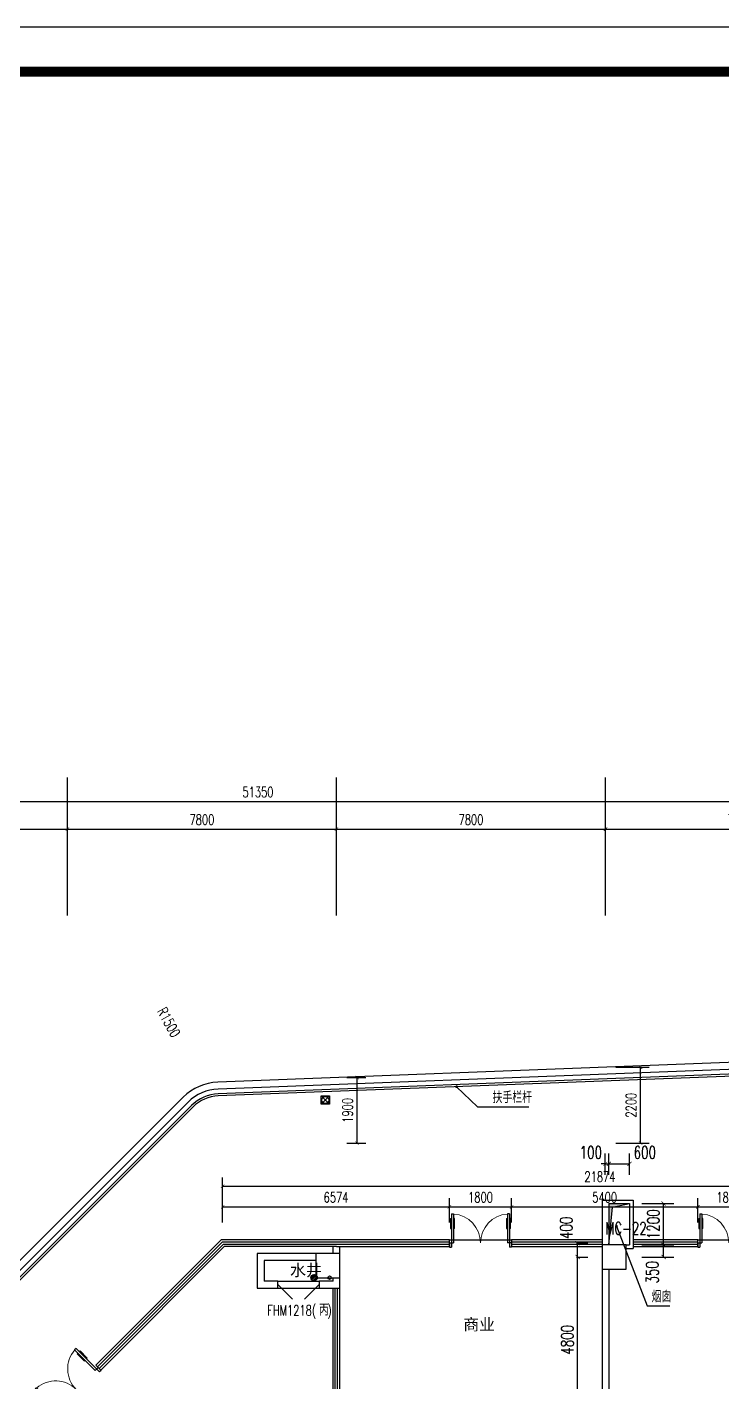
# Model space of a CAD drawing. Header units: millimetres. Extents: x 2680932 to 6187768, y 127588 to 383208.
# Drawn here: x 2746169 to 2766312, y 199823 to 239089 of the extents above; entities that cross this region are included whole.
import ezdxf

# ---------------------------------------------------------------- set-up
doc = ezdxf.new("R2010")
doc.units = ezdxf.units.MM
doc.header["$LTSCALE"] = 20
for name, color, linetype in [('AXIS', 3, 'Continuous'), ('COLUMN', 9, 'Continuous'), ('CURTWALL', 4, 'Continuous'), ('DIM_LEAD', 3, 'Continuous'), ('DIM_SYMB', 3, 'Continuous'), ('EQUIP_地漏', 7, 'Continuous'), ('LAYER1', 6, 'Continuous'), ('PUB_DIM', 3, 'Continuous'), ('PUB_TEXT', 41, 'Continuous'), ('VPIPE-废水', 31, 'Continuous'), ('WALL', 3, 'Continuous'), ('WINDOW', 4, 'Continuous'), ('WINDOW_TEXT', 183, 'Continuous'), ('屋面排水', 210, 'Continuous'), ('标注', 6, 'Continuous'), ('细线', 8, 'Continuous'), ('装饰一', 201, 'Continuous'), ('阳台栏杆', 149, 'Continuous')]:
    doc.layers.add(name, color=color, linetype=linetype)
doc.styles.add('_TCH_DIM', font='SIMPLEX', dxfattribs={"bigfont": 'GBCBIG'})
doc.styles.add('_TCH_DIM_T3', font='SIMPLEX', dxfattribs={"width": 0.705882, "bigfont": 'GBCBIG'})
doc.styles.add('_TCH_WINDOW', font='SIMPLEX', dxfattribs={"bigfont": 'GBCBIG'})
doc.styles.get("Standard").update_dxf_attribs({"font": '', "width": 0.8})
doc.styles.get('Standard').set_extended_font_data('YouYuan')
doc.dimstyles.new('_TCH_ARCH&&100', dxfattribs={"dimtxt": 297.5, "dimasz": 100, "dimexe": 250, "dimexo": 300, "dimgap": 126.25, "dimtad": 1, "dimdec": 0, "dimzin": 0, "dimdsep": 46, "dimtxsty": '_TCH_DIM_T3', "dimblk": 'ARCHTICK', "dimcen": 0.09, "dimclrt": 7, "dimazin": 2, "dimtfac": 1, "dimtdec": 0, "dimtix": 1, "dimtmove": 2, "dimatfit": 3, "dimfxl": 1, "dimtolj": 1, "dimtzin": 0, "dimarcsym": 0})
doc.dimstyles.new('_TCH_ARCH&&120', dxfattribs={"dimtxt": 357, "dimasz": 120, "dimexe": 300, "dimexo": 360, "dimgap": 120, "dimtad": 1, "dimdec": 0, "dimzin": 0, "dimdsep": 46, "dimtxsty": '_TCH_DIM_T3', "dimblk": 'ARCHTICK', "dimcen": 0.09, "dimclrt": 7, "dimazin": 2, "dimtfac": 1, "dimtdec": 0, "dimtix": 1, "dimtmove": 2, "dimatfit": 3, "dimfxl": 1, "dimtolj": 1, "dimtzin": 0, "dimarcsym": 0})

# ---------------------------------------------------------------- blocks, each defined once
blk = doc.blocks.new('234554321')
at = {"layer": 'LAYER1', "color": 5}
blk.add_lwpolyline([(2236643.3, 12584.1), (2274744.2, 12584.1), (2274744.2, 38851.1), (2236643.3, 38851.1)], close=True, dxfattribs=at)
at = {"layer": 'LAYER1', "color": 8, "const_width": 66.6}
blk.add_lwpolyline([(2274439.8, 12888.6), (2274439.8, 38546.6), (2237780.7, 38546.6), (2237780.7, 12888.6)], close=True, dxfattribs=at)
blk = doc.blocks.new('$TwtSys$00000141')
for p, q in [((-94, 8), (-10, 92)), ((-94, 8), (-10, 92)), ((-87, -35), (35, 87)), ((-87, -35), (35, 87)), ((-66, -66), (66, 66)), ((-66, -66), (66, 66)), ((-32, -87), (88, 33)), ((-32, -87), (88, 33)), ((11, -92), (92, -11)), ((11, -92), (92, -11))]:
    blk.add_line(p, q)
blk.add_circle((0, 0), 94)
blk.add_circle((0, 0), 94)
blk = doc.blocks.new('sfdhfgj')
at = {"layer": '屋面排水'}
for p, q in [((-60, 60), (60, -60)), ((-60, -60), (60, 60))]:
    blk.add_line(p, q, dxfattribs=at)
blk.add_lwpolyline([(-60, 60), (60, 60), (60, -60), (-60, -60)], close=True, dxfattribs=at)
blk.add_circle((0, 0), 50, dxfattribs=at)
blk = doc.blocks.new('_ArchTick')
at = {"color": 0, "linetype": 'ByBlock', "lineweight": -3, "const_width": 0.15}
blk.add_lwpolyline([(-0.5, -0.5), (0.5, 0.5)], dxfattribs=at)
blk = doc.blocks.new('*D121')
at = {"layer": 'Defpoints', "color": 0, "lineweight": -3, "transparency": 16777216}
for p in [(2763632, 206143), (2763032, 205462), (2763632, 205462)]:
    blk.add_point(p, dxfattribs=at)
at = {"layer": 'PUB_DIM', "color": 0, "lineweight": -2, "transparency": 16777216}
for p, q in [((2763032, 205822), (2763032, 206443)), ((2763632, 205822), (2763632, 206443)), ((2763032, 206143), (2763632, 206143))]:
    blk.add_line(p, q, dxfattribs=at)
at = {"layer": 'PUB_DIM', "color": 0, "lineweight": -2, "transparency": 16777216, "xscale": 120, "yscale": 120, "zscale": 120, "rotation": 180}
blk.add_blockref('_ArchTick', (2763032, 206143), dxfattribs=at)
at = {"layer": 'PUB_DIM', "color": 0, "lineweight": -2, "transparency": 16777216, "xscale": 120, "yscale": 120, "zscale": 120}
blk.add_blockref('_ArchTick', (2763632, 206143), dxfattribs=at)
at = {"layer": 'PUB_DIM', "color": 7, "transparency": 16777216, "insert": (2764076, 206473), "char_height": 357, "attachment_point": 5, "style": '_TCH_DIM_T3'}
blk.add_mtext('\\A1;600', dxfattribs=at)
blk = doc.blocks.new('*D122')
at = {"layer": 'Defpoints', "color": 0, "lineweight": -3, "transparency": 16777216}
for p in [(2763032, 206143), (2762932, 205462), (2763032, 205462)]:
    blk.add_point(p, dxfattribs=at)
at = {"layer": 'PUB_DIM', "color": 0, "lineweight": -2, "transparency": 16777216}
for p, q in [((2762932, 205822), (2762932, 206443)), ((2763032, 205822), (2763032, 206443)), ((2762932, 206143), (2762812, 206143)), ((2762932, 206143), (2763032, 206143)), ((2763032, 206143), (2763152, 206143))]:
    blk.add_line(p, q, dxfattribs=at)
at = {"layer": 'PUB_DIM', "color": 0, "lineweight": -2, "transparency": 16777216, "xscale": 120, "yscale": 120, "zscale": 120}
blk.add_blockref('_ArchTick', (2762932, 206143), dxfattribs=at)
at = {"layer": 'PUB_DIM', "color": 0, "lineweight": -2, "transparency": 16777216, "xscale": 120, "yscale": 120, "zscale": 120, "rotation": 180}
blk.add_blockref('_ArchTick', (2763032, 206143), dxfattribs=at)
at = {"layer": 'PUB_DIM', "color": 7, "transparency": 16777216, "insert": (2762512, 206473), "char_height": 357, "attachment_point": 5, "style": '_TCH_DIM_T3'}
blk.add_mtext('\\A1;100', dxfattribs=at)
blk = doc.blocks.new('*D123')
at = {"layer": 'Defpoints', "color": 0, "lineweight": -3, "transparency": 16777216}
for p in [(2763632, 203793), (2764621, 203793), (2763632, 203443)]:
    blk.add_point(p, dxfattribs=at)
at = {"layer": 'PUB_DIM', "color": 0, "lineweight": -2, "transparency": 16777216}
for p, q in [((2763992, 203793), (2764921, 203793)), ((2764621, 203443), (2764621, 203793)), ((2763992, 203443), (2764921, 203443))]:
    blk.add_line(p, q, dxfattribs=at)
at = {"layer": 'PUB_DIM', "color": 0, "lineweight": -2, "transparency": 16777216, "xscale": 120, "yscale": 120, "zscale": 120}
for p, rotation in [((2764621, 203793), 90), ((2764621, 203443), 270)]:
    blk.add_blockref('_ArchTick', p, dxfattribs=dict(at, rotation=rotation))
at = {"layer": 'PUB_DIM', "color": 7, "transparency": 16777216, "insert": (2764291, 202999), "char_height": 357, "attachment_point": 5, "rotation": 90, "style": '_TCH_DIM_T3'}
blk.add_mtext('\\A1;350', dxfattribs=at)
blk = doc.blocks.new('*D124')
at = {"layer": 'Defpoints', "color": 0, "lineweight": -3, "transparency": 16777216}
for p in [(2763632, 204993), (2764621, 204993), (2763632, 203793)]:
    blk.add_point(p, dxfattribs=at)
at = {"layer": 'PUB_DIM', "color": 0, "lineweight": -2, "transparency": 16777216}
for p, q in [((2763992, 204993), (2764921, 204993)), ((2764621, 203793), (2764621, 204993)), ((2763992, 203793), (2764921, 203793))]:
    blk.add_line(p, q, dxfattribs=at)
at = {"layer": 'PUB_DIM', "color": 0, "lineweight": -2, "transparency": 16777216, "xscale": 120, "yscale": 120, "zscale": 120}
for p, rotation in [((2764621, 204993), 90), ((2764621, 203793), 270)]:
    blk.add_blockref('_ArchTick', p, dxfattribs=dict(at, rotation=rotation))
at = {"layer": 'PUB_DIM', "color": 7, "transparency": 16777216, "insert": (2764322, 204393), "char_height": 357, "attachment_point": 5, "rotation": 90, "style": '_TCH_DIM_T3'}
blk.add_mtext('\\A1;1200', dxfattribs=at)
blk = doc.blocks.new('*D136')
at = {"layer": 'Defpoints', "color": 0, "lineweight": -3, "transparency": 16777216}
for p in [(2761740, 203443), (2762128, 203443), (2761740, 198643)]:
    blk.add_point(p, dxfattribs=at)
at = {"layer": 'PUB_DIM', "color": 0, "lineweight": -2, "transparency": 16777216}
for p, q in [((2762100, 203443), (2762428, 203443)), ((2762128, 198643), (2762128, 203443)), ((2762100, 198643), (2762428, 198643))]:
    blk.add_line(p, q, dxfattribs=at)
at = {"layer": 'PUB_DIM', "color": 0, "lineweight": -2, "transparency": 16777216, "xscale": 120, "yscale": 120, "zscale": 120}
for p, rotation in [((2762128, 203443), 90), ((2762128, 198643), 270)]:
    blk.add_blockref('_ArchTick', p, dxfattribs=dict(at, rotation=rotation))
at = {"layer": 'PUB_DIM', "color": 7, "transparency": 16777216, "insert": (2761830, 201043), "char_height": 357, "attachment_point": 5, "rotation": 90, "style": '_TCH_DIM_T3'}
blk.add_mtext('\\A1;4800', dxfattribs=at)
blk = doc.blocks.new('*D137')
at = {"layer": 'Defpoints', "color": 0, "lineweight": -3, "transparency": 16777216}
for p in [(2761740, 203843), (2762128, 203843), (2761740, 203443)]:
    blk.add_point(p, dxfattribs=at)
at = {"layer": 'PUB_DIM', "color": 0, "lineweight": -2, "transparency": 16777216}
for p, q in [((2762100, 203843), (2762428, 203843)), ((2762128, 203443), (2762128, 203843)), ((2762100, 203443), (2762428, 203443))]:
    blk.add_line(p, q, dxfattribs=at)
at = {"layer": 'PUB_DIM', "color": 0, "lineweight": -2, "transparency": 16777216, "xscale": 120, "yscale": 120, "zscale": 120}
for p, rotation in [((2762128, 203843), 90), ((2762128, 203443), 270)]:
    blk.add_blockref('_ArchTick', p, dxfattribs=dict(at, rotation=rotation))
at = {"layer": 'PUB_DIM', "color": 7, "transparency": 16777216, "insert": (2761798, 204287), "char_height": 357, "attachment_point": 5, "rotation": 90, "style": '_TCH_DIM_T3'}
blk.add_mtext('\\A1;400', dxfattribs=at)
blk = doc.blocks.new('*D156')
at = {"layer": 'Defpoints', "color": 0, "lineweight": -3, "transparency": 16777216}
for p in [(2758413, 204897), (2751838, 204143), (2758413, 204143)]:
    blk.add_point(p, dxfattribs=at)
at = {"layer": 'PUB_DIM', "color": 0, "lineweight": -2, "transparency": 16777216}
for p, q in [((2751838, 204443), (2751838, 205147)), ((2758413, 204443), (2758413, 205147)), ((2751838, 204897), (2758413, 204897))]:
    blk.add_line(p, q, dxfattribs=at)
at = {"layer": 'PUB_DIM', "color": 0, "lineweight": -2, "transparency": 16777216, "xscale": 100, "yscale": 100, "zscale": 100, "rotation": 180}
blk.add_blockref('_ArchTick', (2751838, 204897), dxfattribs=at)
at = {"layer": 'PUB_DIM', "color": 0, "lineweight": -2, "transparency": 16777216, "xscale": 100, "yscale": 100, "zscale": 100}
blk.add_blockref('_ArchTick', (2758413, 204897), dxfattribs=at)
at = {"layer": 'PUB_DIM', "color": 7, "transparency": 16777216, "insert": (2755126, 205172), "char_height": 297.5, "attachment_point": 5, "style": '_TCH_DIM_T3'}
blk.add_mtext('\\A1;6574', dxfattribs=at)
blk = doc.blocks.new('*D157')
at = {"layer": 'Defpoints', "color": 0, "lineweight": -3, "transparency": 16777216}
for p in [(2760213, 204897), (2758413, 204143), (2760213, 204143)]:
    blk.add_point(p, dxfattribs=at)
at = {"layer": 'PUB_DIM', "color": 0, "lineweight": -2, "transparency": 16777216}
for p, q in [((2758413, 204443), (2758413, 205147)), ((2760213, 204443), (2760213, 205147)), ((2758413, 204897), (2760213, 204897))]:
    blk.add_line(p, q, dxfattribs=at)
at = {"layer": 'PUB_DIM', "color": 0, "lineweight": -2, "transparency": 16777216, "xscale": 100, "yscale": 100, "zscale": 100, "rotation": 180}
blk.add_blockref('_ArchTick', (2758413, 204897), dxfattribs=at)
at = {"layer": 'PUB_DIM', "color": 0, "lineweight": -2, "transparency": 16777216, "xscale": 100, "yscale": 100, "zscale": 100}
blk.add_blockref('_ArchTick', (2760213, 204897), dxfattribs=at)
at = {"layer": 'PUB_DIM', "color": 7, "transparency": 16777216, "insert": (2759313, 205172), "char_height": 297.5, "attachment_point": 5, "style": '_TCH_DIM_T3'}
blk.add_mtext('\\A1;1800', dxfattribs=at)
blk = doc.blocks.new('*D158')
at = {"layer": 'Defpoints', "color": 0, "lineweight": -3, "transparency": 16777216}
for p in [(2765613, 204897), (2760213, 204143), (2765613, 204143)]:
    blk.add_point(p, dxfattribs=at)
at = {"layer": 'PUB_DIM', "color": 0, "lineweight": -2, "transparency": 16777216}
for p, q in [((2760213, 204443), (2760213, 205147)), ((2765613, 204443), (2765613, 205147)), ((2760213, 204897), (2765613, 204897))]:
    blk.add_line(p, q, dxfattribs=at)
at = {"layer": 'PUB_DIM', "color": 0, "lineweight": -2, "transparency": 16777216, "xscale": 100, "yscale": 100, "zscale": 100, "rotation": 180}
blk.add_blockref('_ArchTick', (2760213, 204897), dxfattribs=at)
at = {"layer": 'PUB_DIM', "color": 0, "lineweight": -2, "transparency": 16777216, "xscale": 100, "yscale": 100, "zscale": 100}
blk.add_blockref('_ArchTick', (2765613, 204897), dxfattribs=at)
at = {"layer": 'PUB_DIM', "color": 7, "transparency": 16777216, "insert": (2762913, 205172), "char_height": 297.5, "attachment_point": 5, "style": '_TCH_DIM_T3'}
blk.add_mtext('\\A1;5400', dxfattribs=at)
blk = doc.blocks.new('*D159')
at = {"layer": 'Defpoints', "color": 0, "lineweight": -3, "transparency": 16777216}
for p in [(2767413, 204897), (2765613, 204143), (2767413, 204143)]:
    blk.add_point(p, dxfattribs=at)
at = {"layer": 'PUB_DIM', "color": 0, "lineweight": -2, "transparency": 16777216}
for p, q in [((2765613, 204443), (2765613, 205147)), ((2767413, 204443), (2767413, 205147)), ((2765613, 204897), (2767413, 204897))]:
    blk.add_line(p, q, dxfattribs=at)
at = {"layer": 'PUB_DIM', "color": 0, "lineweight": -2, "transparency": 16777216, "xscale": 100, "yscale": 100, "zscale": 100, "rotation": 180}
blk.add_blockref('_ArchTick', (2765613, 204897), dxfattribs=at)
at = {"layer": 'PUB_DIM', "color": 0, "lineweight": -2, "transparency": 16777216, "xscale": 100, "yscale": 100, "zscale": 100}
blk.add_blockref('_ArchTick', (2767413, 204897), dxfattribs=at)
at = {"layer": 'PUB_DIM', "color": 7, "transparency": 16777216, "insert": (2766513, 205172), "char_height": 297.5, "attachment_point": 5, "style": '_TCH_DIM_T3'}
blk.add_mtext('\\A1;1800', dxfattribs=at)
blk = doc.blocks.new('*D161')
at = {"layer": 'Defpoints', "color": 0, "lineweight": -3, "transparency": 16777216}
for p in [(2773712, 205493), (2751838, 204143), (2773712, 204143)]:
    blk.add_point(p, dxfattribs=at)
at = {"layer": 'PUB_DIM', "color": 0, "lineweight": -2, "transparency": 16777216}
for p, q in [((2751838, 204443), (2751838, 205743)), ((2751838, 205493), (2773712, 205493)), ((2773712, 204443), (2773712, 205743))]:
    blk.add_line(p, q, dxfattribs=at)
at = {"layer": 'PUB_DIM', "color": 0, "lineweight": -2, "transparency": 16777216, "xscale": 100, "yscale": 100, "zscale": 100, "rotation": 180}
blk.add_blockref('_ArchTick', (2751838, 205493), dxfattribs=at)
at = {"layer": 'PUB_DIM', "color": 0, "lineweight": -2, "transparency": 16777216, "xscale": 100, "yscale": 100, "zscale": 100}
blk.add_blockref('_ArchTick', (2773712, 205493), dxfattribs=at)
at = {"layer": 'PUB_DIM', "color": 7, "transparency": 16777216, "insert": (2762775, 205768), "char_height": 297.5, "attachment_point": 5, "style": '_TCH_DIM_T3'}
blk.add_mtext('\\A1;21874', dxfattribs=at)
blk = doc.blocks.new('*D182')
at = {"layer": 'Defpoints', "color": 0, "lineweight": -3, "transparency": 16777216}
for p in [(2762937, 208943), (2763954, 208943), (2762937, 206743)]:
    blk.add_point(p, dxfattribs=at)
at = {"layer": 'PUB_DIM', "color": 0, "lineweight": -2, "transparency": 16777216}
for p, q in [((2763237, 208943), (2764204, 208943)), ((2763954, 206743), (2763954, 208943)), ((2763237, 206743), (2764204, 206743))]:
    blk.add_line(p, q, dxfattribs=at)
at = {"layer": 'PUB_DIM', "color": 0, "lineweight": -2, "transparency": 16777216, "xscale": 100, "yscale": 100, "zscale": 100}
for p, rotation in [((2763954, 208943), 90), ((2763954, 206743), 270)]:
    blk.add_blockref('_ArchTick', p, dxfattribs=dict(at, rotation=rotation))
at = {"layer": 'PUB_DIM', "color": 7, "transparency": 16777216, "insert": (2763679, 207843), "char_height": 297.5, "attachment_point": 5, "rotation": 90, "style": '_TCH_DIM_T3'}
blk.add_mtext('\\A1;2200', dxfattribs=at)
blk = doc.blocks.new('*D206')
at = {"layer": 'Defpoints', "color": 0, "lineweight": -3, "transparency": 16777216}
for p in [(2755137, 208643), (2755735, 208643), (2755137, 206743)]:
    blk.add_point(p, dxfattribs=at)
at = {"layer": 'PUB_DIM', "color": 0, "lineweight": -2, "transparency": 16777216}
for p, q in [((2755437, 208643), (2755985, 208643)), ((2755735, 206743), (2755735, 208643)), ((2755437, 206743), (2755985, 206743))]:
    blk.add_line(p, q, dxfattribs=at)
at = {"layer": 'PUB_DIM', "color": 0, "lineweight": -2, "transparency": 16777216, "xscale": 100, "yscale": 100, "zscale": 100}
for p, rotation in [((2755735, 208643), 90), ((2755735, 206743), 270)]:
    blk.add_blockref('_ArchTick', p, dxfattribs=dict(at, rotation=rotation))
at = {"layer": 'PUB_DIM', "color": 7, "transparency": 16777216, "insert": (2755460, 207693), "char_height": 297.5, "attachment_point": 5, "rotation": 90, "style": '_TCH_DIM_T3'}
blk.add_mtext('\\A1;1900', dxfattribs=at)
blk = doc.blocks.new('_FZH')
blk.add_lwpolyline([(-0.5, -0.5), (0.5, -0.5), (0.5, 0.5), (-0.5, 0.5)], close=True)
blk = doc.blocks.new('$DorLib2D$00000011')
for p, q in [((-0.467, 0.471), (-0.467, -0.062)), ((-0.467, 0.471), (-0.433, 0.471)), ((-0.433, 0.471), (-0.433, 0.004)), ((0.433, 0.471), (0.433, 0.004)), ((0.467, 0.471), (0.433, 0.471)), ((0.467, 0.471), (0.467, -0.062)), ((-0.483, 0.396), (-0.467, 0.396)), ((-0.483, 0.235), (-0.467, 0.235)), ((-0.417, 0.396), (-0.433, 0.396)), ((-0.417, 0.235), (-0.433, 0.235)), ((0.417, 0.396), (0.433, 0.396)), ((0.417, 0.235), (0.433, 0.235)), ((0.483, 0.396), (0.467, 0.396)), ((0.483, 0.235), (0.467, 0.235)), ((-0.5, 0.004), (-0.433, 0.004)), ((-0.5, 0.004), (-0.5, -0.062)), ((0.5, 0.004), (0.433, 0.004)), ((0.5, 0.004), (0.5, -0.062)), ((-0.5, -0.062), (-0.467, -0.062)), ((0.5, -0.062), (0.467, -0.062))]:
    blk.add_line(p, q)
at = {"lineweight": 13}
for p, q in [((-0.483, 0.396), (-0.483, 0.235)), ((-0.417, 0.396), (-0.417, 0.235)), ((0.417, 0.396), (0.417, 0.235)), ((0.483, 0.396), (0.483, 0.235))]:
    blk.add_line(p, q, dxfattribs=at)
for centre, start, end in [((-0.467, 0.004), 0, 85.904), ((0.467, 0.004), 94.096, 180)]:
    blk.add_arc(centre, 0.467, start, end, dxfattribs=at)
blk = doc.blocks.new('$DorLib2D$00000120')
at = {"color": 0}
for p, q in [((-0.5, 0), (-0.146, 0.354)), ((0.5, 0), (0.146, 0.354))]:
    blk.add_line(p, q, dxfattribs=at)
blk = doc.blocks.new('*D223')
at = {"layer": 'AXIS', "color": 0, "lineweight": -2, "transparency": 16777216}
for p, q in [((2739537, 213643), (2739537, 216093)), ((2747337, 213643), (2747337, 216093)), ((2739537, 215843), (2747337, 215843))]:
    blk.add_line(p, q, dxfattribs=at)
at = {"layer": 'Defpoints', "color": 0, "lineweight": -3, "transparency": 16777216}
for p in [(2747337, 215843), (2739537, 213343), (2747337, 213343)]:
    blk.add_point(p, dxfattribs=at)
at = {"layer": 'AXIS', "color": 0, "lineweight": -2, "transparency": 16777216, "xscale": 100, "yscale": 100, "zscale": 100, "rotation": 180}
blk.add_blockref('_ArchTick', (2739537, 215843), dxfattribs=at)
at = {"layer": 'AXIS', "color": 0, "lineweight": -2, "transparency": 16777216, "xscale": 100, "yscale": 100, "zscale": 100}
blk.add_blockref('_ArchTick', (2747337, 215843), dxfattribs=at)
at = {"layer": 'AXIS', "color": 7, "transparency": 16777216, "insert": (2743437, 216118), "char_height": 297.5, "attachment_point": 5, "style": '_TCH_DIM_T3'}
blk.add_mtext('\\A1;7800', dxfattribs=at)
blk = doc.blocks.new('*D224')
at = {"layer": 'AXIS', "color": 0, "lineweight": -2, "transparency": 16777216}
for p, q in [((2747337, 213643), (2747337, 216093)), ((2755137, 213643), (2755137, 216093)), ((2747337, 215843), (2755137, 215843))]:
    blk.add_line(p, q, dxfattribs=at)
at = {"layer": 'Defpoints', "color": 0, "lineweight": -3, "transparency": 16777216}
for p in [(2755137, 215843), (2747337, 213343), (2755137, 213343)]:
    blk.add_point(p, dxfattribs=at)
at = {"layer": 'AXIS', "color": 0, "lineweight": -2, "transparency": 16777216, "xscale": 100, "yscale": 100, "zscale": 100, "rotation": 180}
blk.add_blockref('_ArchTick', (2747337, 215843), dxfattribs=at)
at = {"layer": 'AXIS', "color": 0, "lineweight": -2, "transparency": 16777216, "xscale": 100, "yscale": 100, "zscale": 100}
blk.add_blockref('_ArchTick', (2755137, 215843), dxfattribs=at)
at = {"layer": 'AXIS', "color": 7, "transparency": 16777216, "insert": (2751237, 216118), "char_height": 297.5, "attachment_point": 5, "style": '_TCH_DIM_T3'}
blk.add_mtext('\\A1;7800', dxfattribs=at)
blk = doc.blocks.new('*D225')
at = {"layer": 'AXIS', "color": 0, "lineweight": -2, "transparency": 16777216}
for p, q in [((2755137, 213643), (2755137, 216093)), ((2762937, 213643), (2762937, 216093)), ((2755137, 215843), (2762937, 215843))]:
    blk.add_line(p, q, dxfattribs=at)
at = {"layer": 'Defpoints', "color": 0, "lineweight": -3, "transparency": 16777216}
for p in [(2762937, 215843), (2755137, 213343), (2762937, 213343)]:
    blk.add_point(p, dxfattribs=at)
at = {"layer": 'AXIS', "color": 0, "lineweight": -2, "transparency": 16777216, "xscale": 100, "yscale": 100, "zscale": 100, "rotation": 180}
blk.add_blockref('_ArchTick', (2755137, 215843), dxfattribs=at)
at = {"layer": 'AXIS', "color": 0, "lineweight": -2, "transparency": 16777216, "xscale": 100, "yscale": 100, "zscale": 100}
blk.add_blockref('_ArchTick', (2762937, 215843), dxfattribs=at)
at = {"layer": 'AXIS', "color": 7, "transparency": 16777216, "insert": (2759037, 216118), "char_height": 297.5, "attachment_point": 5, "style": '_TCH_DIM_T3'}
blk.add_mtext('\\A1;7800', dxfattribs=at)
blk = doc.blocks.new('*D226')
at = {"layer": 'AXIS', "color": 0, "lineweight": -2, "transparency": 16777216}
for p, q in [((2762937, 213643), (2762937, 216093)), ((2770737, 213643), (2770737, 216093)), ((2762937, 215843), (2770737, 215843))]:
    blk.add_line(p, q, dxfattribs=at)
at = {"layer": 'Defpoints', "color": 0, "lineweight": -3, "transparency": 16777216}
for p in [(2770737, 215843), (2762937, 213343), (2770737, 213343)]:
    blk.add_point(p, dxfattribs=at)
at = {"layer": 'AXIS', "color": 0, "lineweight": -2, "transparency": 16777216, "xscale": 100, "yscale": 100, "zscale": 100, "rotation": 180}
blk.add_blockref('_ArchTick', (2762937, 215843), dxfattribs=at)
at = {"layer": 'AXIS', "color": 0, "lineweight": -2, "transparency": 16777216, "xscale": 100, "yscale": 100, "zscale": 100}
blk.add_blockref('_ArchTick', (2770737, 215843), dxfattribs=at)
at = {"layer": 'AXIS', "color": 7, "transparency": 16777216, "insert": (2766837, 216118), "char_height": 297.5, "attachment_point": 5, "style": '_TCH_DIM_T3'}
blk.add_mtext('\\A1;7800', dxfattribs=at)
blk = doc.blocks.new('*D228')
at = {"layer": 'AXIS', "color": 0, "lineweight": -2, "transparency": 16777216}
for p, q in [((2727187, 213643), (2727187, 216893)), ((2778537, 213643), (2778537, 216893)), ((2727187, 216643), (2778537, 216643))]:
    blk.add_line(p, q, dxfattribs=at)
at = {"layer": 'Defpoints', "color": 0, "lineweight": -3, "transparency": 16777216}
for p in [(2778537, 216643), (2727187, 213343), (2778537, 213343)]:
    blk.add_point(p, dxfattribs=at)
at = {"layer": 'AXIS', "color": 0, "lineweight": -2, "transparency": 16777216, "xscale": 100, "yscale": 100, "zscale": 100, "rotation": 180}
blk.add_blockref('_ArchTick', (2727187, 216643), dxfattribs=at)
at = {"layer": 'AXIS', "color": 0, "lineweight": -2, "transparency": 16777216, "xscale": 100, "yscale": 100, "zscale": 100}
blk.add_blockref('_ArchTick', (2778537, 216643), dxfattribs=at)
at = {"layer": 'AXIS', "color": 7, "transparency": 16777216, "insert": (2752862, 216918), "char_height": 297.5, "attachment_point": 5, "style": '_TCH_DIM_T3'}
blk.add_mtext('\\A1;51350', dxfattribs=at)

msp = doc.modelspace()

# ---------------------------------------------------------------- hatches: boundary and pattern name
at = {"layer": '细线'}
msp.add_hatch(color=256, dxfattribs=at).paths.add_polyline_path([(2763637.3, 204993.1), (2763037.3, 204993.1), (2763037.3, 203793.1), (2763138.3, 204891.5)])

# ---------------------------------------------------------------- linework, layer by layer
at = {"layer": 'AXIS'}
for p, q in [((2747337.3, 213343.1), (2747337.3, 217343.1)), ((2755137.3, 213343.1), (2755137.3, 217343.1)), ((2762937.3, 213343.1), (2762937.3, 217343.1))]:
    msp.add_line(p, q, dxfattribs=at)
at = {"layer": 'CURTWALL'}
for p, q in [((2751797.1, 203943.1), (2748162, 200307.9)), ((2751824.7, 203876.4), (2748209.1, 200260.8)), ((2751852.3, 203809.7), (2748256.2, 200213.7)), ((2755137.3, 203943.1), (2751797.1, 203943.1)), ((2755137.3, 203876.4), (2751824.7, 203876.4)), ((2755137.3, 203809.7), (2751852.3, 203809.7)), ((2758412.9, 203943.1), (2755137.3, 203943.1)), ((2758412.9, 203876.4), (2755137.3, 203876.4)), ((2758412.9, 203809.7), (2755137.3, 203809.7)), ((2758412.9, 203743.1), (2758412.9, 203943.1)), ((2762837.3, 203943.1), (2760212.9, 203943.1)), ((2760212.9, 203943.1), (2760212.9, 203743.1)), ((2762837.3, 203876.4), (2760212.9, 203876.4)), ((2762837.3, 203809.7), (2760212.9, 203809.7)), ((2765612.8, 203943.1), (2763737.3, 203943.1)), ((2765612.8, 203876.4), (2763737.3, 203876.4)), ((2765612.8, 203809.7), (2763737.3, 203809.7)), ((2765612.8, 203743.1), (2765612.8, 203943.1)), ((2748303.4, 200166.5), (2751879.9, 203743.1)), ((2755137.3, 203743.1), (2751879.9, 203743.1)), ((2755137.3, 203743.1), (2758412.9, 203743.1)), ((2760212.9, 203743.1), (2762837.3, 203743.1)), ((2763737.3, 203743.1), (2765612.8, 203743.1)), ((2755037.3, 198743.1), (2755037.3, 202543.1)), ((2755103.9, 198743.1), (2755103.9, 202543.1)), ((2755170.6, 198743.1), (2755170.6, 202543.1)), ((2755237.3, 198743.1), (2755237.3, 202543.1)), ((2748162, 200307.9), (2748303.4, 200166.5))]:
    msp.add_line(p, q, dxfattribs=at)
at = {"layer": 'DIM_LEAD'}
for p, q in [((2758621.7, 208376.8), (2759231, 207797.1)), ((2759231, 207797.1), (2760715.8, 207797.1)), ((2763255, 204334.6), (2764149.2, 202023.7)), ((2764149.2, 202023.7), (2764803, 202023.7))]:
    msp.add_line(p, q, dxfattribs=at)
at = {"layer": 'DIM_LEAD', "const_width": 40}
for points in [[(2758607.2, 208390.6, 1), (2758636.2, 208363, 1)], [(2763247.8, 204353.2, 1), (2763262.3, 204315.9, 1)]]:
    msp.add_lwpolyline(points, format="xyb", close=True, dxfattribs=at)
at = {"layer": 'DIM_SYMB'}
for points in [[(2759799, 206175.9, 0, 0, 0), (2757745.1, 207202.3, 80, 0, 0), (2757476.7, 207336.4, 0, 0, 0)], [(2750681.3, 206309.1, 0, 0, 0), (2752475.3, 206983.5, 80, 0, 0), (2752756.1, 207089.1, 0, 0, 0)]]:
    msp.add_lwpolyline(points, format="xyseb", dxfattribs=at)
at = {"layer": 'PUB_DIM'}
msp.add_lwpolyline([(2749770.5, 210599.8, 0, 0, 0), (2750931.9, 208499.5, 66, 0, 0), (2751028.7, 208324.5, 0, 0, 0)], format="xyseb", dxfattribs=at)
at = {"layer": 'VPIPE-废水', "linetype": 'Continuous'}
msp.add_circle((2754937.3, 202843.1), 50, dxfattribs=at)
at = {"layer": 'WALL'}
for p, q in [((2762837.3, 205093.1), (2763737.3, 205093.1)), ((2762837.3, 205093.1), (2762837.3, 203843.1)), ((2763037.3, 204993.1), (2763637.3, 204993.1)), ((2763037.3, 204993.1), (2763037.3, 203843.1)), ((2763637.3, 204993.1), (2763637.3, 203843.1)), ((2763737.3, 205093.1), (2763737.3, 203843.1)), ((2762837.3, 203843.1), (2762837.3, 203793.1)), ((2763037.3, 203843.1), (2763037.3, 203793.1)), ((2763537.3, 203793.1), (2763637.3, 203793.1)), ((2763637.3, 203843.1), (2763637.3, 203793.1)), ((2763737.3, 203843.1), (2763737.3, 203693.1)), ((2752837.3, 203543.1), (2752837.3, 202543.1)), ((2754537.3, 203543.1), (2752837.3, 203543.1)), ((2755037.3, 203543.1), (2755037.3, 203743.1)), ((2755237.3, 203543.1), (2755237.3, 203743.1)), ((2763537.3, 203693.1), (2763737.3, 203693.1)), ((2753037.3, 203343.1), (2753037.3, 202743.1)), ((2754537.3, 203343.1), (2753037.3, 203343.1)), ((2762837.3, 203093.1), (2762837.3, 198743.1)), ((2763037.3, 203093.1), (2763037.3, 198743.1)), ((2753437.3, 202743.1), (2753037.3, 202743.1)), ((2753437.3, 202543.1), (2753437.3, 202743.1)), ((2755037.3, 202743.1), (2754637.3, 202743.1)), ((2754637.3, 202743.1), (2754637.3, 202543.1)), ((2755037.3, 202743.1), (2755037.3, 202843.1)), ((2755237.3, 202543.1), (2755237.3, 202843.1)), ((2752837.3, 202543.1), (2753437.3, 202543.1)), ((2754637.3, 202543.1), (2755237.3, 202543.1))]:
    msp.add_line(p, q, dxfattribs=at)
at = {"layer": '屋面排水'}
msp.add_circle((2754817.8, 207990.5), 100, dxfattribs=at)
at = {"layer": '细线'}
for p, q in [((2758412.9, 203943.1), (2760212.9, 203943.1)), ((2765612.8, 203943.1), (2767412.8, 203943.1)), ((2753437.3, 202743.1), (2754637.3, 202743.1)), ((2753437.3, 202543.1), (2754637.3, 202543.1))]:
    msp.add_line(p, q, dxfattribs=at)
msp.add_lwpolyline([(2763037.3, 203793.1), (2763138.3, 204891.5), (2763637.3, 204993.1)], dxfattribs=at)
at = {"layer": '装饰一'}
for points in [[(2780539.2, 179951.7), (2779951.4, 207460, 0.4192246), (2777771.2, 209513.6), (2751696.9, 208510.7, 0.1889402), (2750693.9, 208072.5), (2726821.4, 184200, 0.1951669), (2726382.2, 183161), (2725894.9, 149373.3, 0.4109331), (2727648.6, 147547.9), (2755314.3, 146838.5, 0.4559937), (2757760, 149512.8), (2757392.2, 152700.5, -0.4333475), (2778550.4, 177809.8, 0.4050511)], [(2780339.3, 179947.5), (2779751.5, 207455.7, 0.4192246), (2777778.9, 209313.7), (2751704.6, 208310.9, 0.1889402), (2750835.4, 207931.1), (2726962.8, 184058.6, 0.1951669), (2726582.2, 183158.1), (2726094.9, 149370.4, 0.4109331), (2727653.7, 147747.8), (2755319.4, 147038.5, 0.4559937), (2757561.3, 149489.9), (2757193.5, 152677.3, -0.4333439), (2778539.9, 178009.5, 0.4050511)]]:
    msp.add_lwpolyline(points, format="xyb", close=True, dxfattribs=at)
at = {"layer": '阳台栏杆'}
for points in [[(2773812.4, 177399.4, -0.0524572), (2778532.5, 178149.3, 0.4050511), (2780199.3, 179944.5), (2779611.5, 207452.7, 0.4192246), (2777784.3, 209173.8), (2751710, 208171, 0.1889402), (2750934.3, 207832.1), (2727061.8, 183959.6, 0.1951669), (2726722.2, 183156.1), (2726234.9, 149368.4, 0.4109331), (2727657.3, 147887.8), (2755323, 147178.4, 0.4559937), (2757422.2, 149473.9), (2757054.5, 152661.1, -0.0272415), (2756897.6, 155143.1, -0.0272415)], [(2773812.4, 177461.5, -0.0522808), (2778529.3, 178209.2, 0.4050511), (2780139.3, 179943.2), (2779551.5, 207451.5, 0.4192246), (2777786.6, 209113.9), (2751712.3, 208111, 0.1889402), (2750976.8, 207789.7), (2727104.3, 183917.2, 0.1951669), (2726782.2, 183155.2), (2726294.9, 149367.5, 0.4109331), (2727658.8, 147947.8), (2755324.5, 147238.4, 0.4559937), (2757362.6, 149467), (2756994.9, 152654.1, -0.0272463), (2756837.6, 155143.1, -0.0272463)]]:
    msp.add_lwpolyline(points, format="xyb", dxfattribs=at)

# ---------------------------------------------------------------- block references
at = {"layer": 'COLUMN', "xscale": 700, "yscale": 700, "zscale": 700}
for p in [(2763187.3, 203443.1), (2754887.3, 203193.1)]:
    msp.add_blockref('_FZH', p, dxfattribs=at)
at = {"layer": 'EQUIP_地漏'}
msp.add_blockref('$TwtSys$00000141', (2754487.3, 202843.1), dxfattribs=at)
at = {"layer": 'WINDOW'}
for name, p, xscale, yscale, zscale, rotation in [('$DorLib2D$00000011', (2759312.9, 203843.1), 1800, -1800, 1800, 180), ('$DorLib2D$00000011', (2766512.8, 203843.1), 1800, -1800, 1800, 180), ('$DorLib2D$00000120', (2754037.3, 202643.1), -1200, 1200, -1200, 180), ('$DorLib2D$00000011', (2747596.3, 199600.8), 1799.999999999872, -1800, 1800, 225.0000000000053)]:
    msp.add_blockref(name, p, dxfattribs=dict(at, xscale=xscale, yscale=yscale, zscale=zscale, rotation=rotation))
at = {"layer": '屋面排水', "xscale": 2, "yscale": 2, "zscale": 2}
msp.add_blockref('sfdhfgj', (2754817.8, 207990.5), dxfattribs=at)
at = {"layer": '标注', "color": 7, "lineweight": -3, "xscale": 4.244890084024519, "yscale": 4.244890084140934, "zscale": 4.244890084107567}
msp.add_blockref('234554321', (-6813372.8, 74170.2), dxfattribs=at)

# ---------------------------------------------------------------- texts
at = {"layer": 'PUB_DIM', "color": 7, "style": '_TCH_DIM', "width": 0.705882}
msp.add_text('R1500', height=297.5, rotation=298.94199, dxfattribs=at).set_placement((2749929.4, 210573.4))
at = {"layer": 'PUB_TEXT', "style": '_TCH_DIM'}
for s, p in [('扶手栏杆', (2759661.4, 207902.1)), ('烟囱', (2764273.5, 202128.7))]:
    msp.add_text(s, height=337.59, dxfattribs=at).set_placement(p)
at = {"layer": 'PUB_TEXT'}
for s, p in [('水井', (2753791.6, 202892.7)), ('商业', (2758812.5, 201320.1))]:
    msp.add_text(s, height=337.59, dxfattribs=at).set_placement(p)
at = {"layer": 'WINDOW_TEXT', "style": '_TCH_WINDOW', "width": 0.705882}
for s, height, p in [('MC-22', 357, (2762933.7, 204093.4)), ('FHM1218(', 297.5, (2753129.4, 201745.4)), (')', 297.5, (2754875.1, 201745.4))]:
    msp.add_text(s, height=height, dxfattribs=at).set_placement(p)
at = {"layer": 'WINDOW_TEXT', "style": '_TCH_WINDOW'}
msp.add_text('丙', height=337.6, dxfattribs=at).set_placement((2754629.4, 201745.4))

# ---------------------------------------------------------------- dimensions: what is measured, and where the dimension line sits
at = {"layer": 'AXIS'}
for p1, p2, distance, picture, middle in [((2727187.3, 213343.1), (2778537.3, 213343.1), 3300, '*D228', (2752862.3, 216918.1)), ((2739537.3, 213343.1), (2747337.3, 213343.1), 2500, '*D223', (2743437.3, 216118.1)), ((2747337.3, 213343.1), (2755137.3, 213343.1), 2500, '*D224', (2751237.3, 216118.1)), ((2755137.3, 213343.1), (2762937.3, 213343.1), 2500, '*D225', (2759037.3, 216118.1)), ((2762937.3, 213343.1), (2770737.3, 213343.1), 2500, '*D226', (2766837.3, 216118.1))]:
    dim = msp.add_aligned_dim(p1=p1, p2=p2, distance=distance, dimstyle='_TCH_ARCH&&100', dxfattribs=at)
    dim.commit()
    dim.dimension.update_dxf_attribs({"geometry": picture, "text_midpoint": middle})
at = {"layer": 'PUB_DIM'}
for p1, p2, distance, dimstyle, picture, middle in [((2762937.3, 206743.1), (2762937.3, 208943.1), -1016.3, '_TCH_ARCH&&100', '*D182', (2763678.6, 207843.1)), ((2755137.3, 206743.1), (2755137.3, 208643.1), -597.9, '_TCH_ARCH&&100', '*D206', (2755460.2, 207693.1)), ((2751838.5, 204143.1), (2773712.4, 204143.1), 1349.6, '_TCH_ARCH&&100', '*D161', (2762775.4, 205767.6)), ((2751838.5, 204143.1), (2758412.9, 204143.1), 754.3, '_TCH_ARCH&&100', '*D156', (2755125.7, 205172.4)), ((2758412.9, 204143.1), (2760212.9, 204143.1), 754.3, '_TCH_ARCH&&100', '*D157', (2759312.9, 205172.4)), ((2760212.9, 204143.1), (2765612.8, 204143.1), 754.3, '_TCH_ARCH&&100', '*D158', (2762912.9, 205172.4)), ((2765612.8, 204143.1), (2767412.8, 204143.1), 754.3, '_TCH_ARCH&&100', '*D159', (2766512.8, 205172.4)), ((2763631.5, 203793.1), (2763631.5, 204993.1), -989.2, '_TCH_ARCH&&120', '*D124', (2764322.2, 204393.1)), ((2761740, 198643.1), (2761740, 203443.1), -388.1, '_TCH_ARCH&&120', '*D136', (2761829.6, 201043.1))]:
    dim = msp.add_aligned_dim(p1=p1, p2=p2, distance=distance, dimstyle=dimstyle, dxfattribs=at)
    dim.commit()
    dim.dimension.update_dxf_attribs({"geometry": picture, "text_midpoint": middle})
for base, p1, p2, angle, picture, middle in [((2763031.5, 206142.7), (2762931.5, 205462), (2763031.5, 205462), 0, '*D122', (2762511.5, 206472.7)), ((2763631.5, 206142.7), (2763031.5, 205462), (2763631.5, 205462), 0, '*D121', (2764075.5, 206472.7)), ((2762128.1, 203843.1), (2761740, 203443.1), (2761740, 203843.1), 90, '*D137', (2761798.1, 204287.1)), ((2764620.7, 203793.1), (2763631.5, 203443.1), (2763631.5, 203793.1), 90, '*D123', (2764290.7, 202999.1))]:
    dim = msp.add_linear_dim(base=base, p1=p1, p2=p2, angle=angle, dimstyle='_TCH_ARCH&&120', dxfattribs=at)
    dim.commit()
    dim.dimension.update_dxf_attribs({"geometry": picture, "text_midpoint": middle, "dimtype": 129})

doc.saveas('drawing.dxf')
